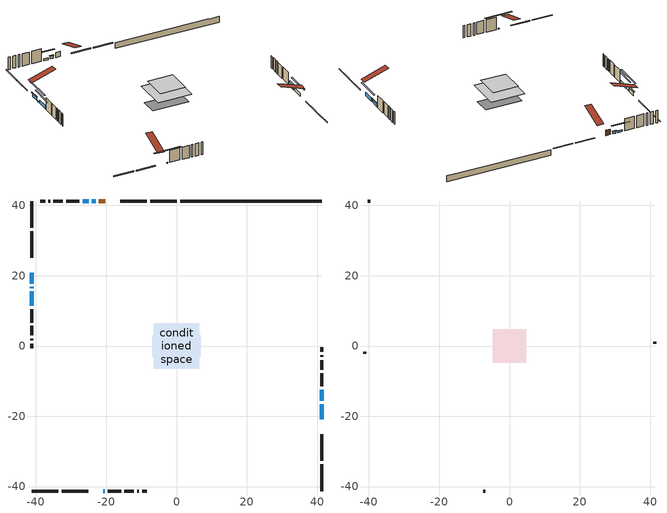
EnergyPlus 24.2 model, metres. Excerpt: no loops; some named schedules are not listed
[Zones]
conditioned space
 floor outside (Floor1 construction): -0.7,-0.7 -0.7,0.7 0.7,0.7 0.7,-0.7 z0.58
 floor adiabatic (AdiabaticFloorConstruction): -6.49,-6.49 -6.49,6.49 6.49,6.49 6.49,-6.49 z3.02
 floor foundation (Slab1 construction): -6.95,-3.11 -6.95,3.11 6.95,3.11 6.95,-3.11 z-1.71
 wall outside (RimJoist1 construction): 0.11,41.28 -7.54,41.28 / -41.28,-41.28 -33.62,-41.28 / -41.28,41.28 -41.28,33.62 / 41.28,-41.28 41.28,-33.62 z0.58:0.88
 wall outside (RimJoist2 construction): -8.47,41.28 -16.02,41.28 / -32.69,-41.28 -25.15,-41.28 / -41.28,32.69 -41.28,25.15 / 41.28,-32.69 41.28,-25.15 z0.58:0.88
 wall outside (AdiabaticWallConstruction 1): -20.33,41.28 -22.07,41.28 z0.58:2.61
 wall outside (AdiabaticWallConstruction): 41.28,-20.83 41.28,-16.54 z0.58:1.89; -23,41.28 -24.08,41.28 z0.58:1.57; -41.28,20.83 -41.28,17.74 z0.58:1.99; -20.83,-41.28 -20.49,-41.28 / -41.28,16.82 -41.28,16.48 z0.58:0.89; -25.01,41.28 -26.69,41.28 z0.58:1.35; -41.28,15.55 -41.28,11.4 z0.58:1.85; 41.28,-15.61 41.28,-12.42 z0.58:2.04
 wall outside (Wall1 construction): -27.62,41.28 -31.4,41.28 / -19.57,-41.28 -15.78,-41.28 / -41.28,10.47 -41.28,6.69 / 41.28,-11.49 41.28,-7.7 z0.58:5.46
 wall outside (Wall2 construction): -32.33,41.28 -35.05,41.28 / -14.85,-41.28 -12.13,-41.28 / -41.28,5.76 -41.28,3.04 / 41.28,-6.77 41.28,-4.05 z0.58:5.46
 wall outside (Wall3 construction): -35.98,41.28 -36.5,41.28 / -11.2,-41.28 -10.68,-41.28 / -41.28,2.11 -41.28,1.59 / 41.28,-3.13 41.28,-2.6 z0.58:5.46
 wall outside (Wall4 construction): -37.43,41.28 -38.75,41.28 / -9.75,-41.28 -8.43,-41.28 / -41.28,0.66 -41.28,-0.67 / 41.28,-1.67 41.28,-0.35 z0.58:5.46
 wall foundation (FoundationWall1 construction): 1.04,41.28,-1.71 1.04,41.28,0.58 37.25,41.28,0.58 37.25,41.28,0.53 41.28,41.28,0.53 41.28,41.28,-1.71
 window (WindowConstruction): 41.28,-20.83 41.28,-16.54 z0.58:1.89
 window (WindowConstruction 4): -23,41.28 -24.08,41.28 z0.58:1.57
 window (WindowConstruction 5): -41.28,20.83 -41.28,17.74 z0.58:1.99
 window (WindowConstruction 6): -20.83,-41.28 -20.5,-41.28 z0.58:0.88
 window (WindowConstruction 7): -41.28,16.82 -41.28,16.48 z0.58:0.88
 window (WindowConstruction 1): -25.01,41.28 -26.69,41.28 z0.58:1.35
 window (WindowConstruction 2): -41.28,15.55 -41.28,11.4 z0.58:1.84
 window (WindowConstruction 3): 41.28,-15.61 41.28,-12.42 z0.58:2.04
 door (Door): -20.34,41.28 -22.07,41.28 z0.58:2.61
 ceiling adiabatic (AdiabaticFloorConstruction): 6.49,-6.49 6.49,6.49 -6.49,6.49 -6.49,-6.49 z3.02
attic - vented
 floor to conditioned space (Floor2 construction Reversed): -4.8,-4.8 -4.8,4.8 4.8,4.8 4.8,-4.8 z5.46
 wall outside (Wall5 construction): -39.68,41.28 -40.35,41.28 / -7.5,-41.28 -6.83,-41.28 / -41.28,-1.59 -41.28,-2.26 / 41.28,0.58 41.28,1.25 z0.58:5.46
 roof outside (Roof1 construction): -19.41,41.28,5.46 -19.41,31.94,8.57 -16.94,31.94,8.57 -16.94,41.28,5.46; -21.76,-41.28,5.46 -21.76,-31.94,8.57 -24.22,-31.94,8.57 -24.22,-41.28,5.46; -41.28,21.76,5.46 -31.94,21.76,8.57 -31.94,24.22,8.57 -41.28,24.22,5.46; 41.28,-21.76,5.46 31.94,-21.76,8.57 31.94,-24.22,8.57 41.28,-24.22,5.46
shading: 41.28,-13.9 41.28,-23.47 41.69,-23.47 41.69,-13.9 z4.53; -24.28,41.28 -22.8,41.28 -22.8,41.69 -24.28,41.69 z1.77; -41.28,17.54 -41.28,21.03 -41.69,21.03 -41.69,17.54 z2.19; -15.42,-41.28 -25.91,-41.28 -25.91,-41.69 -15.42,-41.69 z5.96; -41.28,11.4 -41.28,21.9 -41.69,21.9 -41.69,11.4 z5.96; -29.33,41.28 -22.37,41.28 -22.37,41.69 -29.33,41.69 z3.99; -41.28,8.76 -41.28,18.19 -41.69,18.19 -41.69,8.76 z4.48; 41.28,-12.22 41.28,-15.81 41.69,-15.81 41.69,-12.22 z2.24
[Building]
Building 1: Terrain=Suburbs
[Site:Location]
Toronto Intl AP_ON: Latitude {deg}=43.68; Longitude {deg}=-79.63; Time Zone {hr}=-5; Elevation {m}=173; Keep Site Location Information=Yes
[Site:GroundTemperature:Shallow]
4.59119, 2.66285, 2.50842, 3.42352, 7.09712, 10.7536, 13.9236, 15.9317, 16.1023, 14.4691, 11.3799, 7.83558
[Site:WaterMainsTemperature]
Calculation Method=Schedule; Temperature Schedule=mains temperature schedule
[Material] Roughness=Rough; Thermal Absorptance=0.9
Name | Thickness {m} | Conductivity {W/m-K} | Density {kg/m3} | Specific Heat {J/kg-K} | Solar Absorptance | Visible Absorptance
asphalt or fiberglass shingles | 0.00635 | 0.162714 | 1121.4 | 1465.45 | 0.4 | 0.4
ceiling loosefill ins | 0.254 | 0.0480833 | 16.02 | 1046.75 | 0.7 | 0.7
ceiling stud and cavity | 0.1397 | 0.154955 | 65.682 | 1177.47 | 0.7 | 0.7
concrete 4.0 in. | 0.1016 | 1.803125 | 2242.8 | 837.4 | 0.7 | 0.7
concrete 8.0 in. | 0.2032 | 1.803125 | 2242.8 | 837.4 | 0.7 | 0.7
door material | 0.04445 | 0.053851 | 512.64 | 1214.23 | 0.7 | 0.7
exterior vertical ins | 0.0457286 | 0.029427 | 32.04 | 1214.23 | 0.7 | 0.7
floor covering | 0.0127 | 0.0433444 | 54.468 | 1339.84 | 0.6 | 0.6
floor rigid ins | 0.103632 | 0.029427 | 32.04 | 1214.23 | 0.7 | 0.7
floor rigid ins 1; wall rigid ins | 0.512978 | 0.029427 | 32.04 | 1214.23 | 0.7 | 0.7
floor stud and cavity | 0.1397 | 0.12813 | 92.3553 | 1139.71 | 0.7 | 0.7
floor stud and cavity 1 | 0.1397 | 1.75129 | 37.0049 | 1207.88 | 0.7 | 0.7
furniture material conditioned space 1 | 0.1524 | 0.115458 | 640.8 | 1214.23 | 0.6 | 0.6
gypsum board | 0.0127 | 0.160291 | 801 | 837.4 | 0.6 | 0.6
gypsum board 1 | 0.0127 | 0.160291 | 801 | 837.4 | 0.7 | 0.7
osb sheathing 0.5 in. | 0.0127 | 0.115458 | 512.64 | 1214.23 | 0.7 | 0.7
osb sheathing 0.75 in. | 0.01905 | 0.115458 | 512.64 | 1214.23 | 0.7 | 0.7
osb sheathing 2.0 in. | 0.0508 | 0.115458 | 512.64 | 1214.23 | 0.7 | 0.7
rim joist rigid ins | 0.051816 | 0.029427 | 32.04 | 1214.23 | 0.7 | 0.7
rim joist stud and cavity | 0.0508 | 0.0451784 | 125.044 | 1163.47 | 0.6 | 0.6
rim joist stud and cavity 1 | 0.0508 | 0.268173 | 125.044 | 1163.47 | 0.6 | 0.6
wall stud and cavity | 0.1397 | 0.080875 | 139.0536 | 1170.24 | 0.7 | 0.7
wall stud and cavity 1 | 0.1397 | 0.0931203 | 139.0536 | 1170.24 | 0.7 | 0.7
wall stud and cavity 2 | 0.1397 | 0.0954735 | 139.0536 | 1170.24 | 0.7 | 0.7
wall stud and cavity 3 | 0.0889 | 6.9971 | 50.32683 | 1063.81 | 0.6 | 0.6
wall stud and cavity 4 | 0.0889 | 0.380278 | 52.3479 | 1209.89 | 0.7 | 0.7
wall stud and cavity 5 | 0.0889 | 0.391764 | 83.0341 | 1211.67 | 0.7 | 0.7
wood siding | 0.0254 | 0.102417 | 544.68 | 1172.36 | 0.4 | 0.4
wood siding 1 | 0.00254 | 0.102417 | 544.68 | 1172.36 | 0.4 | 0.4
wood siding 2; wood siding 3; wood siding 4 | 0.0254 | 0.102417 | 544.68 | 1172.36 | 0.7 | 0.7
[WindowMaterial:SimpleGlazingSystem]
Name | U-Factor {W/m2-K} | Solar Heat Gain Coefficient
WindowMaterial | 2.909975 | 0.68
WindowMaterial 1 | 4.08986 | 0.66
WindowMaterial 2 | 2.912814 | 0.67
WindowMaterial 3 | 2.90089 | 0.68
WindowMaterial 4 | 3.81675 | 0.69
WindowMaterial 5 | 2.90373 | 0.68
WindowMaterial 6 | 5.75692 | 0.53
[Construction]
AdiabaticFloorConstruction: floor stud and cavity 1, floor rigid ins 1, osb sheathing 0.75 in., floor covering
AdiabaticWallConstruction: wood siding 3, wall rigid ins, wall stud and cavity 4, gypsum board
AdiabaticWallConstruction 1: wood siding 4, wall rigid ins, wall stud and cavity 4, gypsum board
Door: door material
Floor1 construction: floor stud and cavity, floor rigid ins, osb sheathing 0.75 in., floor covering
Floor2 construction Reversed: gypsum board, ceiling stud and cavity, ceiling loosefill ins
FoundationWall1 construction: concrete 8.0 in., gypsum board 1
furniture construction conditioned space 1: furniture material conditioned space 1
PartitionWallConstruction: gypsum board, wall stud and cavity 5, gypsum board
RimJoist1 construction: wood siding 2, osb sheathing 2.0 in., rim joist stud and cavity
RimJoist2 construction: wood siding 2, rim joist rigid ins, osb sheathing 2.0 in., rim joist stud and cavity 1
Roof1 construction: asphalt or fiberglass shingles
Slab1 construction: concrete 4.0 in.
Wall1 construction; Wall4 construction: wood siding, osb sheathing 0.5 in., wall stud and cavity, gypsum board
Wall2 construction: wood siding, osb sheathing 0.5 in., wall stud and cavity 1, gypsum board
Wall3 construction: wood siding, osb sheathing 0.5 in., wall stud and cavity 2, gypsum board
Wall5 construction: wood siding 1, wall stud and cavity 3
WindowConstruction: WindowMaterial
WindowConstruction 1: WindowMaterial 1
WindowConstruction 2: WindowMaterial 2
WindowConstruction 3: WindowMaterial 3
WindowConstruction 4: WindowMaterial 4
WindowConstruction 5: WindowMaterial 5
WindowConstruction 6; WindowConstruction 7: WindowMaterial 6
[Zone] Multiplier=1; Part of Total Floor Area=Yes
Name | Volume {m3}
attic - vented | 46.4856
conditioned space | 655.7
[Space]
Name | Zone | Volume {m3}
attic - vented 1 | attic - vented | 46.4856
conditioned space 1 | conditioned space | 655.7
[ZoneInfiltration:EffectiveLeakageArea]
infil attic - vented 1: Zone or Space=attic - vented 1; Schedule=Always On Discrete; Effective Air Leakage Area {cm2}=3805.66; Stack Coefficient=0.000555638; Wind Coefficient=1.59263e-05
[ZoneMixing]
whole house fan mix: Zone or Space=attic - vented; Schedule=Always On Continuous; Design Flow Rate Calculation Method=Flow/Zone; Design Flow Rate {m3/s}=0; Source Zone or Space=conditioned space
[SurfaceProperty:ExposedFoundationPerimeter]
Slab1: Exposed Perimeter Calculation Method=TotalExposedPerimeter; Total Exposed Perimeter {m}=40.235
[InternalMass] Zone or ZoneList=conditioned space; Space or SpaceList=conditioned space 1
Name | Construction | Surface Area {m2}
furniture mass conditioned space 1 | furniture construction conditioned space 1 | 102.7
partition wall mass | PartitionWallConstruction | 256.751
[Lights]
interior lighting: Zone or ZoneList or Space or SpaceList=conditioned space 1; Schedule=interior lighting schedule; Design Level Calculation Method=LightingLevel; Lighting Level {W}=343.2; Return Air Fraction=0; Fraction Radiant=0.6; Fraction Visible=0.2; Fraction Replaceable=1
[People]
occupants: Zone or ZoneList or Space or SpaceList=conditioned space 1; Number of People Schedule=occupants schedule; Number of People Calculation Method=People; Number of People=3; Fraction Radiant=0.314171; Sensible Heat Fraction=0.56303; Activity Level Schedule=occupants activity schedule; Carbon Dioxide Generation Rate {m3/s-W}=0; Enable ASHRAE 55 Comfort Warnings=No; Mean Radiant Temperature Calculation Type=EnclosureAveraged
[ElectricEquipment] Zone or ZoneList or Space or SpaceList=conditioned space 1; Design Level Calculation Method=EquipmentLevel
Name | Schedule | Design Level {W} | Fraction Latent | Fraction Radiant | Fraction Lost
clothes dryer | clothes dryer schedule | 140.772 | 0.015 | 0.081 | 0.85
clothes washer | clothes washer schedule | 32.1985 | 0.03 | 0.162 | 0.7
cooking range | cooking range schedule | 215.147 | 0.08 | 0.432 | 0.2
dishwasher | dishwasher schedule | 66.8632 | 0.3 | 0.18 | 0.4
fridge | fridge schedule | 72.9452 | 0 | 0.6 | 0
mech vent bath fan 0 | mech vent bath fan 0 schedule | 50.2 | 0 | 0 | 1
mech vent house fan | mech vent house fan schedule | 0 | 0 | 0 | 1
mech vent house fan cfis | mech vent house fan cfis schedule | 0 | 0 | 0 | 0
mech vent range fan 0 | mech vent range fan 0 schedule | 57 | 0 | 0 | 1
misc plug loads | misc plug loads schedule | 494.7 | 0.045 | 0.513 | 0.1
whole house fan | Always On Discrete | 0 | 0 | 0 | 1
[OtherEquipment] Zone or ZoneList or Space or SpaceList=conditioned space 1; Design Level Calculation Method=EquipmentLevel
Name | Fuel Type | Schedule | Design Level {W} | Fraction Latent | Fraction Radiant | Fraction Lost
clothes dryer 1 | Electricity | clothes dryer schedule | 0 | 0.015 | 0.081 | 0.85
cooking range 1 | Electricity | cooking range schedule | 0 | 0.08 | 0.432 | 0.2
general water use latent | None | general water use schedule | 62.594 | 1 | 0 | 0
general water use sensible | None | general water use schedule | -61.6891 | 0 | 0.6 | 0
mech vent house fan latent load | None | Always On Discrete | 0 | 1 | 0 | 0
mech vent house fan sensible load | None | Always On Discrete | 0 | 0 | 0 | 0
water heater energy adjustment1 | NaturalGas | Always On Discrete | 0.01 | 0 | 0 | 1
[ZoneInfiltration:DesignFlowRate] Zone or ZoneList or Space or SpaceList=conditioned space 1; Schedule=Always On Discrete; Design Flow Rate Calculation Method=Flow/Zone; Design Flow Rate {m3/s}=0
infil flow; natural vent flow; whole house fan flow
[AvailabilityManager:Scheduled]
central ac and furnace airloop Availability Manager: Schedule=Always On Discrete
[Foundation:Kiva]
Foundation Kiva 1: Initial Indoor Air Temperature {C}=18; Wall Height Above Grade {m}=0.580004; Wall Depth Below Slab {m}=0.2032; Custom Block Material Name 1=exterior vertical ins; Custom Block Depth 1 {m}=2.28999; Custom Block X Position 1 {m}=0.2159; Custom Block Z Position 1 {m}=0
[Foundation:Kiva:Settings]
Soil Conductivity {W/m-K}=0.849921; Soil Density {kg/m3}=1842.3; Soil Specific Heat {J/kg-K}=418.7; Ground Solar Absorptivity=0.9; Ground Thermal Absorptivity=0.9; Ground Surface Roughness {m}=0.03; Far-Field Width {m}=40; Deep-Ground Boundary Condition=ZeroFlux; Deep-Ground Depth {m}=40; Minimum Cell Dimension {m}=0.2; Maximum Cell Growth Coefficient=3; Simulation Timestep=Timestep
[Exterior:Lights]
exterior lighting: Schedule=exterior lighting schedule; Design Level {W}=75.6
[EnergyManagementSystem:GlobalVariable]
central_ac_and_furnace_airloop_Fan_RTF
infil_program_Qfan
infil_program_Qinf
natural_vent_program_Qnv
natural_vent_program_Qwhf
[EnergyManagementSystem:Sensor]
Name | Output:Variable or Output:Meter Index Key | Output:Variable or Output:Meter
airflow_gain | infil flow | Infiltration Sensible Heat Gain Energy
airflow_gain_1 | natural vent flow | Infiltration Sensible Heat Gain Energy
airflow_gain_2 | whole house fan flow | Infiltration Sensible Heat Gain Energy
airflow_loss | infil flow | Infiltration Sensible Heat Loss Energy
airflow_loss_1 | natural vent flow | Infiltration Sensible Heat Loss Energy
airflow_loss_2 | whole house fan flow | Infiltration Sensible Heat Loss Energy
clg_load_cond |  | Cooling:EnergyTransfer:Zone:CONDITIONED SPACE
clg_sp_s; clg_sp_s_1 | cooling setpoint | Schedule Value
clothes_dryer_exhaust_0_sch_s | clothes dryer exhaust 0 schedule | Schedule Value
cool_season | cooling season schedule | Schedule Value
htg_load_cond |  | Heating:EnergyTransfer:Zone:CONDITIONED SPACE
htg_sp_s; htg_sp_s_1 | heating setpoint | Schedule Value
ig_ee_conv | clothes dryer | Electric Equipment Convective Heating Energy
ig_ee_conv_2 | cooking range | Electric Equipment Convective Heating Energy
ig_ee_conv_4 | fridge | Electric Equipment Convective Heating Energy
ig_ee_conv_5 | misc plug loads | Electric Equipment Convective Heating Energy
ig_ee_conv_6 | whole house fan | Electric Equipment Convective Heating Energy
ig_ee_rad | clothes dryer | Electric Equipment Radiant Heating Energy
ig_ee_rad_2 | cooking range | Electric Equipment Radiant Heating Energy
ig_ee_rad_4 | fridge | Electric Equipment Radiant Heating Energy
ig_ee_rad_5 | misc plug loads | Electric Equipment Radiant Heating Energy
ig_ee_rad_6 | whole house fan | Electric Equipment Radiant Heating Energy
ig_lgt_conv | interior lighting | Lights Convective Heating Energy
ig_lgt_rad | interior lighting | Lights Radiant Heating Energy
ig_lgt_vis | interior lighting | Lights Visible Radiation Heating Energy
ig_oe_conv | clothes dryer 1 | Other Equipment Convective Heating Energy
ig_oe_conv_1 | cooking range 1 | Other Equipment Convective Heating Energy
ig_oe_conv_2 | general water use latent | Other Equipment Convective Heating Energy
ig_oe_conv_3 | general water use sensible | Other Equipment Convective Heating Energy
ig_oe_conv_4 | water heater energy adjustment1 | Other Equipment Convective Heating Energy
ig_oe_rad | clothes dryer 1 | Other Equipment Radiant Heating Energy
ig_oe_rad_1 | cooking range 1 | Other Equipment Radiant Heating Energy
ig_oe_rad_2 | general water use latent | Other Equipment Radiant Heating Energy
ig_oe_rad_3 | general water use sensible | Other Equipment Radiant Heating Energy
ig_oe_rad_4 | water heater energy adjustment1 | Other Equipment Radiant Heating Energy
ig_ppl_conv | occupants | People Convective Heating Energy
ig_ppl_rad | occupants | People Radiant Heating Energy
im_conv | furniture mass conditioned space 1 | Surface Inside Face Convection Heat Gain Energy
im_conv_1 | partition wall mass | Surface Inside Face Convection Heat Gain Energy
im_ig | furniture mass conditioned space 1 | Surface Inside Face Internal Gains Radiation Heat Gain Energy
im_ig_1 | partition wall mass | Surface Inside Face Internal Gains Radiation Heat Gain Energy
im_lgt | furniture mass conditioned space 1 | Surface Inside Face Lights Radiation Heat Gain Energy
im_lgt_1 | partition wall mass | Surface Inside Face Lights Radiation Heat Gain Energy
im_sol | furniture mass conditioned space 1 | Surface Inside Face Solar Radiation Heat Gain Energy
im_sol_1 | partition wall mass | Surface Inside Face Solar Radiation Heat Gain Energy
im_surf | furniture mass conditioned space 1 | Surface Inside Face Net Surface Thermal Radiation Heat Gain Energy
im_surf_1 | partition wall mass | Surface Inside Face Net Surface Thermal Radiation Heat Gain Energy
mech_vent_bath_fan_0_sch_s | mech vent bath fan 0 schedule | Schedule Value
mech_vent_range_fan_0_sch_s | mech vent range fan 0 schedule | Schedule Value
mv_conv | mech vent bath fan 0 | Electric Equipment Convective Heating Energy
mv_conv_1 | mech vent house fan | Electric Equipment Convective Heating Energy
mv_conv_2 | mech vent house fan cfis | Electric Equipment Convective Heating Energy
mv_conv_3 | mech vent range fan 0 | Electric Equipment Convective Heating Energy
mv_conv_4 | mech vent house fan latent load | Other Equipment Convective Heating Energy
mv_conv_5 | mech vent house fan sensible load | Other Equipment Convective Heating Energy
mv_rad | mech vent bath fan 0 | Electric Equipment Radiant Heating Energy
mv_rad_1 | mech vent house fan | Electric Equipment Radiant Heating Energy
mv_rad_2 | mech vent house fan cfis | Electric Equipment Radiant Heating Energy
mv_rad_3 | mech vent range fan 0 | Electric Equipment Radiant Heating Energy
mv_rad_4 | mech vent house fan latent load | Other Equipment Radiant Heating Energy
mv_rad_5 | mech vent house fan sensible load | Other Equipment Radiant Heating Energy
natural_vent_s | natural vent schedule | Schedule Value
out_pb_s |  | Site Outdoor Air Barometric Pressure
out_wt_s |  | Site Outdoor Air Humidity Ratio
site_vw_s |  | Site Wind Speed
ss_back_out | Window1 | Surface Window Shortwave from Zone Back Out Window Heat Transfer Rate
ss_back_out_1 | Window11 | Surface Window Shortwave from Zone Back Out Window Heat Transfer Rate
ss_back_out_2 | Window12 | Surface Window Shortwave from Zone Back Out Window Heat Transfer Rate
ss_back_out_3 | Window14 | Surface Window Shortwave from Zone Back Out Window Heat Transfer Rate
ss_back_out_4 | Window15 | Surface Window Shortwave from Zone Back Out Window Heat Transfer Rate
ss_back_out_5 | Window4 | Surface Window Shortwave from Zone Back Out Window Heat Transfer Rate
ss_back_out_6 | Window6 | Surface Window Shortwave from Zone Back Out Window Heat Transfer Rate
ss_back_out_7 | Window9 | Surface Window Shortwave from Zone Back Out Window Heat Transfer Rate
ss_conv | Door1 | Surface Inside Face Convection Heat Gain Energy
ss_conv_1 | Window1 | Surface Inside Face Convection Heat Gain Energy
ss_conv_2 | Window11 | Surface Inside Face Convection Heat Gain Energy
ss_conv_3 | Window12 | Surface Inside Face Convection Heat Gain Energy
ss_conv_4 | Window14 | Surface Inside Face Convection Heat Gain Energy
ss_conv_5 | Window15 | Surface Inside Face Convection Heat Gain Energy
ss_conv_6 | Window4 | Surface Inside Face Convection Heat Gain Energy
ss_conv_7 | Window6 | Surface Inside Face Convection Heat Gain Energy
ss_conv_8 | Window9 | Surface Inside Face Convection Heat Gain Energy
ss_ig | Door1 | Surface Inside Face Internal Gains Radiation Heat Gain Energy
ss_ig_1 | Window1 | Surface Inside Face Internal Gains Radiation Heat Gain Energy
ss_ig_2 | Window11 | Surface Inside Face Internal Gains Radiation Heat Gain Energy
ss_ig_3 | Window12 | Surface Inside Face Internal Gains Radiation Heat Gain Energy
ss_ig_4 | Window14 | Surface Inside Face Internal Gains Radiation Heat Gain Energy
ss_ig_5 | Window15 | Surface Inside Face Internal Gains Radiation Heat Gain Energy
ss_ig_6 | Window4 | Surface Inside Face Internal Gains Radiation Heat Gain Energy
ss_ig_7 | Window6 | Surface Inside Face Internal Gains Radiation Heat Gain Energy
ss_ig_8 | Window9 | Surface Inside Face Internal Gains Radiation Heat Gain Energy
ss_lgt | Door1 | Surface Inside Face Lights Radiation Heat Gain Energy
ss_sol | Door1 | Surface Inside Face Solar Radiation Heat Gain Energy
ss_surf | Door1 | Surface Inside Face Net Surface Thermal Radiation Heat Gain Energy
ss_surf_1 | Window1 | Surface Inside Face Net Surface Thermal Radiation Heat Gain Energy
ss_surf_2 | Window11 | Surface Inside Face Net Surface Thermal Radiation Heat Gain Energy
ss_surf_3 | Window12 | Surface Inside Face Net Surface Thermal Radiation Heat Gain Energy
ss_surf_4 | Window14 | Surface Inside Face Net Surface Thermal Radiation Heat Gain Energy
ss_surf_5 | Window15 | Surface Inside Face Net Surface Thermal Radiation Heat Gain Energy
ss_surf_6 | Window4 | Surface Inside Face Net Surface Thermal Radiation Heat Gain Energy
ss_surf_7 | Window6 | Surface Inside Face Net Surface Thermal Radiation Heat Gain Energy
ss_surf_8 | Window9 | Surface Inside Face Net Surface Thermal Radiation Heat Gain Energy
ss_trans_in | Window1 | Surface Window Transmitted Solar Radiation Rate
ss_trans_in_1 | Window11 | Surface Window Transmitted Solar Radiation Rate
ss_trans_in_2 | Window12 | Surface Window Transmitted Solar Radiation Rate
ss_trans_in_3 | Window14 | Surface Window Transmitted Solar Radiation Rate
ss_trans_in_4 | Window15 | Surface Window Transmitted Solar Radiation Rate
ss_trans_in_5 | Window4 | Surface Window Transmitted Solar Radiation Rate
ss_trans_in_6 | Window6 | Surface Window Transmitted Solar Radiation Rate
ss_trans_in_7 | Window9 | Surface Window Transmitted Solar Radiation Rate
ss_trans_out | Window1 | Surface Inside Face Initial Transmitted Diffuse Transmitted Out Window Solar Radiation Rate
ss_trans_out_1 | Window11 | Surface Inside Face Initial Transmitted Diffuse Transmitted Out Window Solar Radiation Rate
ss_trans_out_2 | Window12 | Surface Inside Face Initial Transmitted Diffuse Transmitted Out Window Solar Radiation Rate
ss_trans_out_3 | Window14 | Surface Inside Face Initial Transmitted Diffuse Transmitted Out Window Solar Radiation Rate
ss_trans_out_4 | Window15 | Surface Inside Face Initial Transmitted Diffuse Transmitted Out Window Solar Radiation Rate
ss_trans_out_5 | Window4 | Surface Inside Face Initial Transmitted Diffuse Transmitted Out Window Solar Radiation Rate
ss_trans_out_6 | Window6 | Surface Inside Face Initial Transmitted Diffuse Transmitted Out Window Solar Radiation Rate
ss_trans_out_7 | Window9 | Surface Inside Face Initial Transmitted Diffuse Transmitted Out Window Solar Radiation Rate
s_conv | Floor1 | Surface Inside Face Convection Heat Gain Energy
s_conv_1 | Floor2 | Surface Inside Face Convection Heat Gain Energy
s_conv_10 | RimJoist2:180 | Surface Inside Face Convection Heat Gain Energy
s_conv_11 | RimJoist2:270 | Surface Inside Face Convection Heat Gain Energy
s_conv_12 | RimJoist2:90 | Surface Inside Face Convection Heat Gain Energy
s_conv_13 | Slab1 | Surface Inside Face Convection Heat Gain Energy
s_conv_14 | Wall1:0 | Surface Inside Face Convection Heat Gain Energy
s_conv_15 | Wall1:180 | Surface Inside Face Convection Heat Gain Energy
s_conv_16 | Wall1:270 | Surface Inside Face Convection Heat Gain Energy
s_conv_17 | Wall1:90 | Surface Inside Face Convection Heat Gain Energy
s_conv_18 | Wall2:0 | Surface Inside Face Convection Heat Gain Energy
s_conv_19 | Wall2:180 | Surface Inside Face Convection Heat Gain Energy
s_conv_2 | FoundationWall1 | Surface Inside Face Convection Heat Gain Energy
s_conv_20 | Wall2:270 | Surface Inside Face Convection Heat Gain Energy
s_conv_21 | Wall2:90 | Surface Inside Face Convection Heat Gain Energy
s_conv_22 | Wall3:0 | Surface Inside Face Convection Heat Gain Energy
s_conv_23 | Wall3:180 | Surface Inside Face Convection Heat Gain Energy
s_conv_24 | Wall3:270 | Surface Inside Face Convection Heat Gain Energy
s_conv_25 | Wall3:90 | Surface Inside Face Convection Heat Gain Energy
s_conv_26 | Wall4:0 | Surface Inside Face Convection Heat Gain Energy
s_conv_27 | Wall4:180 | Surface Inside Face Convection Heat Gain Energy
s_conv_28 | Wall4:270 | Surface Inside Face Convection Heat Gain Energy
s_conv_29 | Wall4:90 | Surface Inside Face Convection Heat Gain Energy
s_conv_3 | inferred conditioned ceiling | Surface Inside Face Convection Heat Gain Energy
s_conv_4 | inferred conditioned floor | Surface Inside Face Convection Heat Gain Energy
s_conv_5 | RimJoist1:0 | Surface Inside Face Convection Heat Gain Energy
s_conv_6 | RimJoist1:180 | Surface Inside Face Convection Heat Gain Energy
s_conv_7 | RimJoist1:270 | Surface Inside Face Convection Heat Gain Energy
s_conv_8 | RimJoist1:90 | Surface Inside Face Convection Heat Gain Energy
s_conv_9 | RimJoist2:0 | Surface Inside Face Convection Heat Gain Energy
s_ig | Floor1 | Surface Inside Face Internal Gains Radiation Heat Gain Energy
s_ig_1 | Floor2 | Surface Inside Face Internal Gains Radiation Heat Gain Energy
s_ig_10 | RimJoist2:180 | Surface Inside Face Internal Gains Radiation Heat Gain Energy
